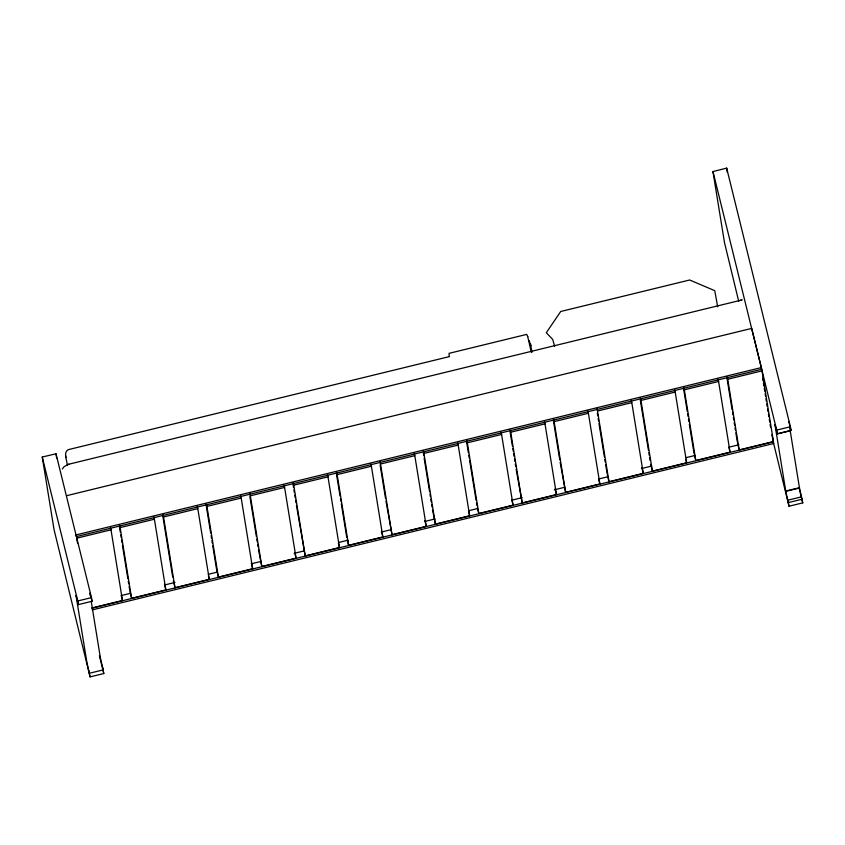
<?xml version="1.0" encoding="UTF-8"?>
<svg xmlns="http://www.w3.org/2000/svg" width="845" height="845" viewBox="0 0 845 845"><rect width="100%" height="100%" fill="white"/><g stroke="black" fill="none" stroke-linecap="round" stroke-linejoin="round"><path stroke-width="1.27" d="M738.731 301.39L724.492 242.568L712.948 171.577L726.668 168.113L790.402 426.746L790.994 430.39L777.284 433.738L774.96 424.581L785.776 491.336L789.04 506.218L802.75 502.87L799.444 487.766L785.734 491.019M726.668 168.113L727.355 172.517M62.329 468.954L64.199 466.598L68.857 464.201L742.332 299.869M68.202 464.38L68.889 464.201M449.519 356.569L68.16 449.688C62.815 452.709 67.42 460.884 67.22 465.236M90.088 676.887L54.069 529.688L42.25 457.018L56.002 453.786L91.471 597.616L92.063 601.26L78.363 604.608L76.029 595.45L86.824 662.005L90.088 676.887L103.787 673.539L102.615 667.508M66.449 495.73L751.701 328.409L761.324 367.586L761.598 369.286L76.346 536.607L76.071 534.906L761.324 367.586M110.441 527.555L111.001 529.826L76.737 538.191L77.571 543.335M154.403 519.221L165.863 589.926L131.598 598.292L120.138 527.586L154.403 519.221L153.843 516.96M197.793 508.627L209.264 579.332L174.999 587.697L163.539 516.992L197.793 508.627L197.244 506.366M241.195 498.032L252.666 568.727L218.401 577.093L206.93 506.398L241.195 498.032L240.645 495.772M284.596 487.438L296.067 558.133L261.802 566.499L250.331 495.804L284.596 487.438L284.036 485.167M327.997 476.833L339.468 547.539L305.203 555.904L293.733 485.199L327.997 476.833L327.438 474.573M371.399 466.239L382.859 536.945L348.605 545.31L337.134 474.605L371.399 466.239L370.839 463.979M414.8 455.645L426.26 526.34L391.995 534.705L380.535 464.011L414.8 455.645L414.24 453.374M458.191 445.051L469.662 515.746L435.397 524.111L423.936 453.416L458.191 445.051L457.641 442.78M501.592 434.446L513.063 505.152L478.798 513.517L467.327 442.812L501.592 434.446L501.043 432.186M544.993 423.852L556.464 494.547L522.199 502.923L510.729 432.217L544.993 423.852L544.433 421.592M588.395 413.258L599.865 483.953L565.601 492.318L554.13 421.623L588.395 413.258L587.835 410.987M631.796 402.653L643.256 473.358L609.002 481.724L597.531 411.019L631.796 402.653L631.236 400.393M675.197 392.059L686.658 462.764L652.393 471.13L640.932 400.424L675.197 392.059L674.637 389.798M718.588 381.465L730.059 452.159L695.794 460.525L684.334 389.83L718.588 381.465L718.039 379.204M761.989 370.87L773.46 441.565L739.195 449.931L727.725 379.236L761.989 370.87L761.44 368.6M777.284 433.738L776.692 430.084L790.402 426.746M78.363 604.608L77.772 600.964L91.471 597.616M776.502 434.14L790.212 430.802M121.12 595.598L130.119 593.401M164.701 584.951L174.978 582.448M208.271 574.315L217.271 572.118M251.842 563.678L260.841 561.481M294.166 553.348L304.422 550.845M338.993 542.395L347.992 540.198M381.285 532.065L391.562 529.562M424.855 521.428L435.143 518.925M468.436 510.792L477.436 508.595M512.007 500.145L522.284 497.642M554.331 489.815L564.576 487.311M599.158 478.872L608.157 476.675M641.45 468.542L651.727 466.039M686.298 457.589L695.298 455.402M728.591 447.269L738.879 444.755M92.01 607.956L122.462 600.52L111.001 529.826M91.957 608.199L773.365 441.808L772.742 439.284M92.232 609.9L773.64 443.519L773.365 441.808M785.776 491.336L799.486 487.987L789.631 427.221M787.867 500.187L801.578 496.849M103.196 669.895L89.496 673.243L88.905 670.856M788.448 502.574L802.159 499.226M740.41 300.228L741.128 300.07M529.202 340.715L530.861 345.774M42.25 457.018L77.772 600.964M712.958 171.461L776.692 430.084M527.745 336.574L531.23 352.059M527.776 336.659L526.72 334.388L449.054 353.347L449.17 355.851M788.818 421.761L789.41 424.021M90.045 593.201L90.489 594.901M789.684 425.109L790.994 430.39M90.764 595.978L92.063 601.26M798.979 487.512L802.75 502.87M771.791 434.774L773.46 441.565M772.689 439.653L789.04 506.218M727.175 376.965L727.725 379.236M737.527 443.139L739.195 449.931M728.95 447.639L730.059 452.159M683.774 387.57L684.334 389.83M694.41 454.874L695.794 460.525M685.823 459.363L686.658 462.764M640.373 398.164L640.932 400.424M650.724 464.338L652.393 471.13M641.873 467.697L643.256 473.358M596.971 408.758L597.531 411.019M607.333 474.932L609.002 481.724M598.746 479.432L599.865 483.953M553.57 419.352L554.13 421.623M565.601 492.318L560.172 462.395M555.07 488.896L556.464 494.547M510.179 429.957L510.729 432.217M522.199 502.923L516.147 469.133M511.669 499.49L513.063 505.152M466.778 440.551L467.327 442.812M477.404 507.856L478.798 513.517M468.553 511.214L469.662 515.746M423.377 451.145L423.936 453.416M435.397 524.111L432.482 509.609M424.877 520.678L426.26 526.34M379.975 461.75L380.535 464.011M391.995 534.705L385.954 500.927M381.475 531.283L382.859 536.945M336.574 472.344L337.134 474.605M347.211 539.649L348.605 545.31M338.349 543.008L339.468 547.539M293.173 482.939L293.733 485.199M305.203 555.904L296.447 505.405M294.673 552.472L296.067 558.133M249.782 493.533L250.331 495.804M261.802 566.499L258.464 549.43M251.271 563.076L252.666 568.727M206.381 504.138L206.93 506.398M217.007 571.442L218.401 577.093M208.43 575.931L209.264 579.332M162.979 514.732L163.539 516.992M173.331 580.906L174.999 587.697M164.479 584.265L165.863 589.926M119.578 525.326L120.138 527.586M129.94 591.5L131.598 598.292M121.353 595.989L122.462 600.52M99.393 655.657L103.787 673.539M102.858 668.522L100.471 658.339M65.656 455.635L65.952 457.42M717.669 306.767L714.754 290.68L689.668 280.001L560.71 311.488L546.314 332.719L552.704 339.447L554.669 346.365M762.612 378.211L763.035 380.789M763.447 383.355L763.869 385.922M764.281 388.499L764.704 391.066M765.116 393.643L765.538 396.21M765.95 398.777L766.373 401.354M766.785 403.921L767.207 406.498M767.619 409.064L768.042 411.631M768.454 414.208L768.876 416.775M769.288 419.352L769.71 421.919M770.122 424.486L770.534 427.063M726.89 377.578L732.108 409.719M732.52 412.286L732.942 414.863M733.354 417.43L733.777 420.007M734.189 422.574L734.611 425.141M735.023 427.718L735.446 430.285M735.858 432.862L737.315 441.85M683.499 388.182L687.249 411.314M687.661 413.892L688.083 416.458M688.495 419.036L688.918 421.602M689.33 424.169L694.125 453.733M640.299 400.065L648.432 450.195M648.854 452.762L649.266 455.339M649.689 457.905L650.101 460.483M597.32 413.226L597.742 415.803M598.154 418.37L598.577 420.947M598.989 423.514L604.407 456.934M604.83 459.511L605.242 462.078M605.664 464.644L607.122 473.644M553.295 419.976L559.76 459.817M530.554 343.978L531.917 352.28M510.105 431.858L512.397 445.991M512.82 448.568L513.232 451.135M513.654 453.702L514.066 456.279M514.489 458.846L514.901 461.423M515.313 463.989L515.735 466.556M466.493 441.164L468.373 452.73M468.795 455.307L469.207 457.874M469.63 460.451L476.084 500.293M476.506 502.87L476.918 505.437M423.303 453.047L423.725 455.613M424.137 458.191L429.566 491.61M429.978 494.177L430.39 496.754M430.813 499.321L431.225 501.898M431.647 504.465L432.059 507.032M380.113 464.93L385.531 498.349M336.299 472.957L340.049 496.089M340.472 498.666L340.884 501.233M341.306 503.81L346.725 537.23M293.109 484.84L293.521 487.407M293.944 489.984L294.356 492.55M294.778 495.117L295.19 497.694M295.613 500.261L296.025 502.838M249.919 496.723L256.384 536.575M256.796 539.142L257.218 541.708M257.63 544.286L258.052 546.852M206.095 504.75L210.69 533.026M211.102 535.603L211.525 538.17M211.937 540.737L212.359 543.314M212.771 545.881L216.732 570.301M162.905 516.633L172.707 577.051M119.303 525.939L120.349 532.371M120.761 534.938L121.173 537.515M121.596 540.082L122.007 542.648M122.43 545.226L127.849 578.645M128.271 581.212L128.683 583.789M129.105 586.356L129.729 590.211M89.919 593.285L90.299 595.63M91.249 601.471L100.523 658.656M55.96 453.68L56.71 458.349"/></g></svg>
